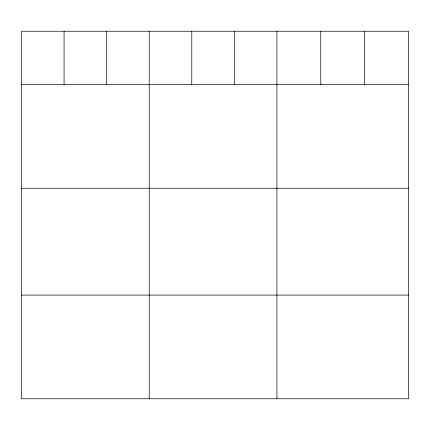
<?xml version="1.0" encoding="UTF-8"?>
<svg xmlns="http://www.w3.org/2000/svg" width="430" height="430" viewBox="0 0 430 430"><rect width="100%" height="100%" fill="white"/><g stroke="black" fill="none" stroke-linecap="round" stroke-linejoin="round"><path stroke-width="0.64" d="M408.5 84.565L408.5 398.771L21.5 398.771L21.5 31.229L408.5 31.229L408.5 84.565L21.5 84.565M21.5 188.254L408.5 188.254M21.5 295.082L408.5 295.082M364.64 31.229L364.64 84.565M320.78 31.229L320.78 84.565M276.92 31.229L276.92 398.771M234.35 31.229L234.35 84.565M191.78 31.229L191.78 84.565M149.21 31.229L149.21 398.771M106.64 31.229L106.64 84.565M64.07 31.229L64.07 84.565"/></g></svg>
